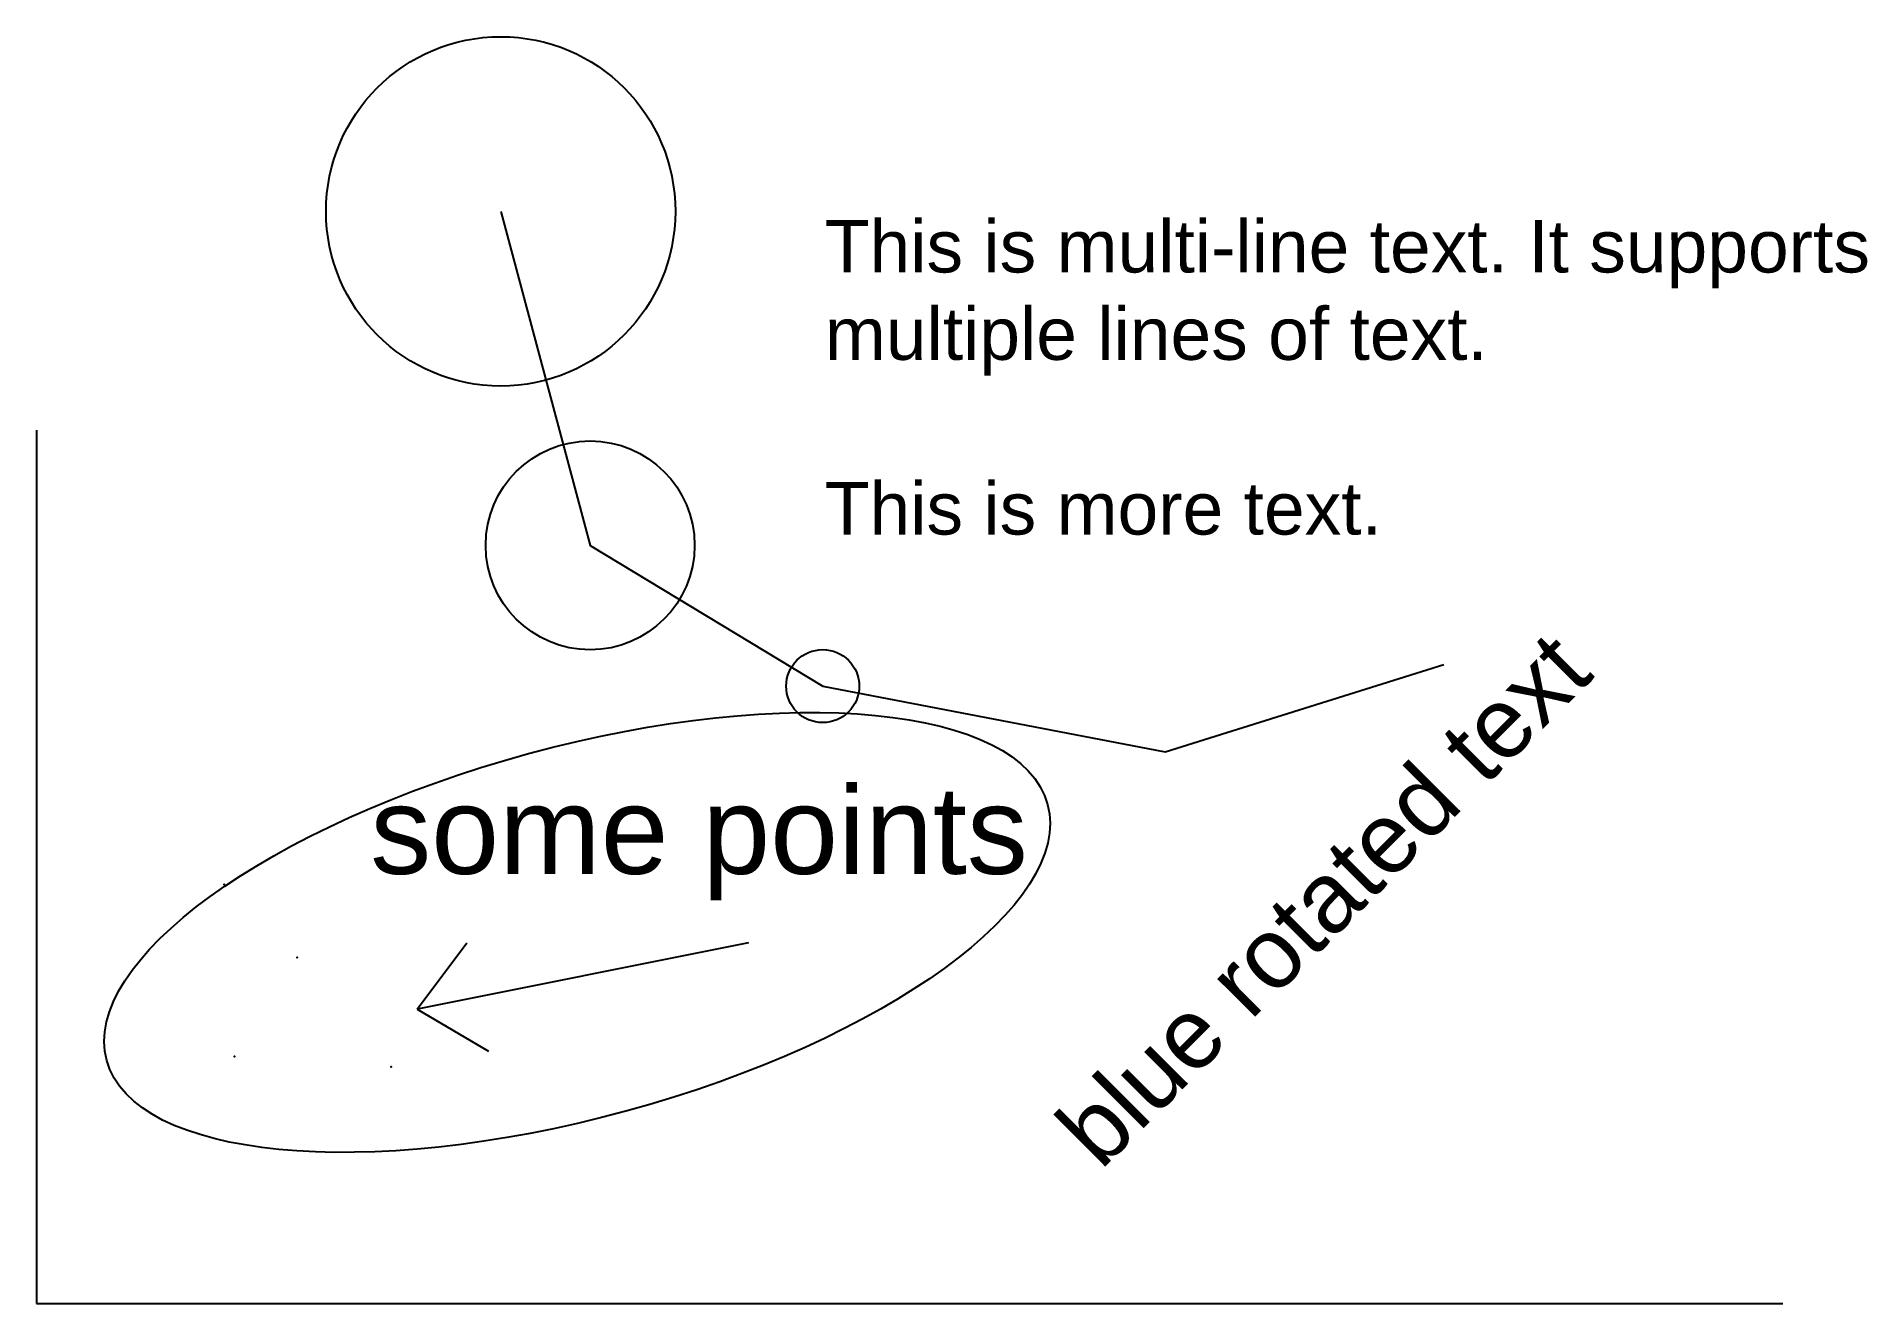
# Model space of a CAD drawing. Header units: inches. Extents: x 1 to 11.5, y 0.9 to 8.2.
import ezdxf

# ---------------------------------------------------------------- set-up
doc = ezdxf.new("R2010")
doc.units = ezdxf.units.IN
doc.header["$MEASUREMENT"] = 0
doc.styles.get("Standard").update_dxf_attribs({"font": 'Arial.ttf'})

msp = doc.modelspace()

# ---------------------------------------------------------------- linework, layer by layer
for p, q in [((0.996, 5.905), (0.996, 0.905)), ((5.072, 2.969), (3.176, 2.589)), ((3.176, 2.589), (3.46, 2.969)), ((3.176, 2.589), (3.584, 2.349)), ((0.996, 0.905), (10.996, 0.905))]:
    msp.add_line(p, q)
msp.add_lwpolyline([(3.654, 7.157), (4.166, 5.245), (5.498, 4.439), (7.459, 4.062), (9.055, 4.562)])
for centre, radius in [((3.654, 7.157), 1), ((5.498, 4.439), 0.209)]:
    msp.add_circle(centre, radius)
at = {"color": 1}
msp.add_circle((4.166, 5.245), 0.598, dxfattribs=at)
msp.add_ellipse((4.092, 3.029), major_axis=(-2.694, -0.733), ratio=0.380055)
for p in [(2.07, 3.304), (2.489, 2.886), (2.13, 2.319), (3.027, 2.259)]:
    msp.add_point(p)

# ---------------------------------------------------------------- texts
at = {"color": 5}
msp.add_text('blue rotated text', height=0.4, rotation=45, dxfattribs=at).set_placement((7.09, 1.662))
msp.add_text('some points', height=0.5).set_placement((2.907, 3.364))
at = {"insert": (5.51, 7.107), "char_height": 0.3, "attachment_point": 1}
msp.add_mtext_dynamic_manual_height_columns('This is multi-line text. It supports multiple lines of text.\\P\\PThis is more text.', width=6.90169, gutter_width=2, heights=[4.534], dxfattribs=at)

doc.saveas('drawing.dxf')
